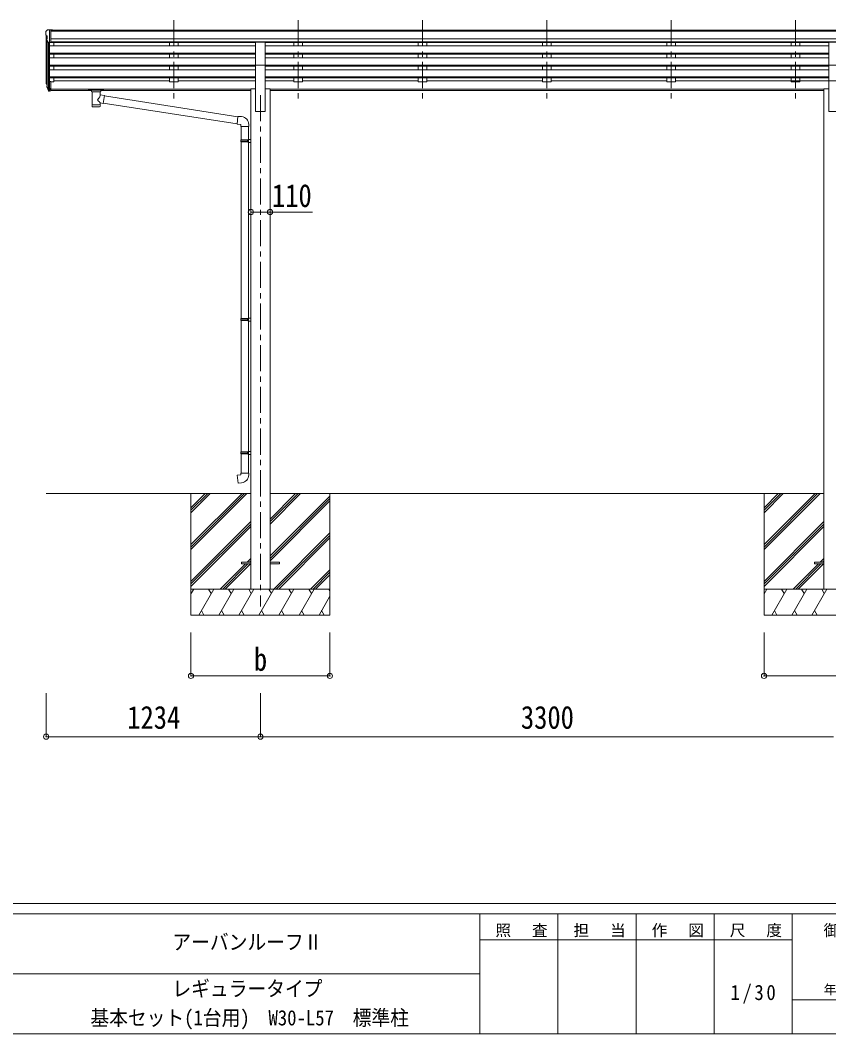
# Model space of a CAD drawing. Units: millimetres at full size, sheet at 1:30; some dimension numbers follow another scale. Extents: x -8432 to 8432, y -5820 to 5820.
# Drawn here: x 55 to 4711, y -5820 to 14 of the extents above; entities that cross this region are included whole.
import ezdxf
from ezdxf.enums import TextEntityAlignment as Align

# ---------------------------------------------------------------- set-up
doc = ezdxf.new("R2010")
doc.units = ezdxf.units.MM
doc.header["$LTSCALE"] = 30
doc.header["$PDMODE"] = 32
doc.header["$PDSIZE"] = 30
doc.linetypes.add('CHAIN1', pattern=[8, 5, -1, 1, -1])
for name, color, linetype, lineweight in [('0-0_0', 7, 'Continuous', 9), ('0-1_本体', 5, 'CHAIN1', 9), ('0-3_ELV2', 4, 'Continuous', 9), ('0-6_OTH_LINE', 6, 'Continuous', 9), ('0-9_OUTLINE', 7, 'Continuous', 9), ('F-0_240', 7, 'Continuous', 9)]:
    doc.layers.add(name, color=color, linetype=linetype, lineweight=lineweight)
doc.styles.add('ＭＳ ゴシック', font='')
doc.styles.get('ＭＳ ゴシック').set_extended_font_data('MS Gothic')

msp = doc.modelspace()

# ---------------------------------------------------------------- linework, layer by layer
at = {"layer": '0-0_0'}
for p, q in [((204.07, -2710.09), (1382.87, -2710.09)), ((1038.07, -2710.09), (1038.07, -3410.09)), ((1038.07, -3004.27), (1332.25, -2710.09)), ((1038.07, -3018.41), (1346.4, -2710.09)), ((1038.07, -3032.55), (1360.54, -2710.09)), ((1038.07, -2820.42), (1148.41, -2710.09)), ((1038.07, -2806.28), (1134.26, -2710.09)), ((1038.07, -2792.14), (1120.12, -2710.09)), ((1493.27, -2885.72), (1668.91, -2710.09)), ((1493.27, -2871.58), (1654.76, -2710.09)), ((1493.27, -2857.44), (1640.62, -2710.09)), ((1493.27, -2710.09), (4682.87, -2710.09)), ((1493.27, -3069.57), (1838.07, -2724.77)), ((1493.27, -3083.71), (1838.07, -2738.91)), ((1838.07, -2710.09), (1838.07, -3410.09)), ((4338.07, -2710.09), (4338.07, -3410.09)), ((4338.07, -3004.27), (4632.25, -2710.09)), ((4338.07, -3018.41), (4646.4, -2710.09)), ((4338.07, -3032.55), (4660.54, -2710.09)), ((4338.07, -2820.42), (4448.41, -2710.09)), ((4338.07, -2806.28), (4434.26, -2710.09)), ((4338.07, -2792.14), (4420.12, -2710.09)), ((1493.27, -3097.85), (1838.07, -2753.06)), ((1038.07, -3216.4), (1382.87, -2871.6)), ((1038.07, -3230.54), (1382.87, -2885.74)), ((1038.07, -3244.69), (1382.87, -2899.89)), ((4338.07, -3216.4), (4682.87, -2871.6)), ((4338.07, -3230.54), (4682.87, -2885.74)), ((4338.07, -3244.69), (4682.87, -2899.89)), ((1514.88, -3260.09), (1838.07, -2936.9)), ((1529.02, -3260.09), (1838.07, -2951.04)), ((1543.17, -3260.09), (1838.07, -2965.19)), ((1361.02, -3105.59), (1382.87, -3083.73)), ((4661.02, -3105.59), (4682.87, -3083.73)), ((1206.51, -3260.09), (1352.02, -3114.59)), ((1220.66, -3260.09), (1366.16, -3114.59)), ((1234.8, -3260.09), (1380.3, -3114.59)), ((1375.16, -3105.59), (1382.87, -3097.88)), ((1727.01, -3260.09), (1838.07, -3149.03)), ((4506.51, -3260.09), (4652.02, -3114.59)), ((4520.66, -3260.09), (4666.16, -3114.59)), ((4534.8, -3260.09), (4680.3, -3114.59)), ((4675.16, -3105.59), (4682.87, -3097.88)), ((1741.16, -3260.09), (1838.07, -3163.18)), ((1755.3, -3260.09), (1838.07, -3177.32)), ((1838.07, -3260.09), (1038.07, -3260.09)), ((1038.07, -3287.59), (1053.95, -3260.09)), ((1082.82, -3410.09), (1169.42, -3260.09)), ((1154.42, -3286.07), (1139.42, -3260.09)), ((1198.29, -3410.09), (1284.89, -3260.09)), ((1269.89, -3286.07), (1254.89, -3260.09)), ((1313.76, -3410.09), (1400.36, -3260.09)), ((1385.36, -3286.07), (1370.36, -3260.09)), ((1429.23, -3410.09), (1515.83, -3260.09)), ((1500.83, -3286.07), (1485.83, -3260.09)), ((1544.7, -3410.09), (1631.3, -3260.09)), ((1616.3, -3286.07), (1601.3, -3260.09)), ((1660.17, -3410.09), (1746.77, -3260.09)), ((1716.77, -3260.09), (1731.77, -3286.07)), ((1832.24, -3260.09), (1838.07, -3270.19)), ((5138.07, -3260.09), (4338.07, -3260.09)), ((4338.07, -3287.59), (4353.95, -3260.09)), ((4382.82, -3410.09), (4469.42, -3260.09)), ((4454.42, -3286.07), (4439.42, -3260.09)), ((4498.29, -3410.09), (4584.89, -3260.09)), ((4569.89, -3286.07), (4554.89, -3260.09)), ((4613.76, -3410.09), (4700.36, -3260.09)), ((4685.36, -3286.07), (4670.36, -3260.09)), ((1775.64, -3410.09), (1838.07, -3301.95)), ((1038.07, -3410.09), (1838.07, -3410.09)), ((1097.82, -3384.11), (1112.82, -3410.09)), ((1213.29, -3384.11), (1228.29, -3410.09)), ((1328.76, -3384.11), (1343.76, -3410.09)), ((1444.23, -3384.11), (1459.23, -3410.09)), ((1559.7, -3384.11), (1574.7, -3410.09)), ((1675.17, -3384.11), (1690.17, -3410.09)), ((1790.64, -3384.11), (1805.64, -3410.09)), ((4338.07, -3410.09), (5138.07, -3410.09)), ((4397.82, -3384.11), (4412.82, -3410.09)), ((4513.29, -3384.11), (4528.29, -3410.09)), ((4628.76, -3384.11), (4643.76, -3410.09))]:
    msp.add_line(p, q, dxfattribs=at)
at = {"layer": '0-1_本体'}
for p, q in [((940.07, 14.31), (940.07, -463.21)), ((940.07, 14.31), (940.07, -463.21)), ((1656.07, 14.31), (1656.07, -463.21)), ((1656.07, 14.31), (1656.07, -463.21)), ((2372.07, 14.31), (2372.07, -463.21)), ((2372.07, 14.31), (2372.07, -463.21)), ((3088.07, 14.31), (3088.07, -463.21)), ((3088.07, 14.31), (3088.07, -463.21)), ((3804.07, 14.31), (3804.07, -463.21)), ((3804.07, 14.31), (3804.07, -463.21)), ((4520.07, 14.31), (4520.07, -463.21)), ((4520.07, 14.31), (4520.07, -463.21)), ((1438.07, -416.52), (1438.07, -3360.09))]:
    msp.add_line(p, q, dxfattribs=at)
at = {"layer": '0-3_ELV2'}
for p, q in [((202.07, -50.81), (202.07, -51.43)), ((208.98, -42), (204.92, -47.81)), ((212.07, -41.43), (209.74, -41.58)), ((212.07, -41.43), (230.57, -41.43)), ((224.07, -114.42), (224.07, -41.43)), ((230.57, -41.43), (240.57, -41.52)), ((230.57, -113.42), (230.57, -41.43)), ((5945.57, -43.04), (230.57, -43.04)), ((5945.57, -48.26), (230.57, -48.26)), ((240.57, -43.04), (240.57, -41.52)), ((204.07, -72.01), (204.07, -338.45)), ((204.61, -72.62), (209.92, -75.69)), ((216.45, -112.61), (207.45, -97.01)), ((209.05, -99.78), (209.05, -365.16)), ((210.07, -75.95), (210.07, -92.22)), ((218.07, -113.94), (218.07, -383.59)), ((224.07, -114.42), (218.86, -114.1)), ((230.57, -113.42), (224.07, -113.42)), ((224.07, -114.42), (224.07, -338.82)), ((5945.57, -91.79), (230.57, -91.79)), ((5945.57, -109.64), (230.57, -109.64)), ((1410.57, -112.89), (230.57, -112.89)), ((249.07, -112.89), (249.07, -133.34)), ((915.07, -112.89), (915.07, -133.34)), ((965.07, -112.89), (965.07, -133.34)), ((1410.57, -243.86), (1410.57, -112.06)), ((1410.57, -112.06), (1465.57, -112.06)), ((1465.57, -243.86), (1465.57, -112.06)), ((4710.57, -112.89), (1465.57, -112.89)), ((1631.07, -112.89), (1631.07, -133.34)), ((1681.07, -112.89), (1681.07, -133.34)), ((2347.07, -112.89), (2347.07, -133.34)), ((2397.07, -112.89), (2397.07, -133.34)), ((3063.07, -112.89), (3063.07, -133.34)), ((3113.07, -112.89), (3113.07, -133.34)), ((3779.07, -112.89), (3779.07, -133.34)), ((3829.07, -112.89), (3829.07, -133.34)), ((4495.07, -112.89), (4495.07, -133.34)), ((4545.07, -112.89), (4545.07, -133.34)), ((4710.57, -243.86), (4710.57, -112.06)), ((4710.57, -112.06), (4765.57, -112.06)), ((224.07, -133.34), (1410.57, -133.34)), ((4710.57, -133.34), (1465.57, -133.34)), ((224.07, -175.22), (1410.57, -175.22)), ((224.07, -176.71), (1410.57, -176.71)), ((224.07, -181.03), (1410.57, -181.03)), ((224.07, -201.83), (1410.57, -201.83)), ((249.07, -181.03), (249.07, -201.83)), ((915.07, -181.03), (915.07, -201.83)), ((965.07, -181.03), (965.07, -201.83)), ((4710.57, -175.22), (1465.57, -175.22)), ((4710.57, -176.71), (1465.57, -176.71)), ((4710.57, -181.03), (1465.57, -181.03)), ((4710.57, -201.83), (1465.57, -201.83)), ((1631.07, -181.03), (1631.07, -201.83)), ((1681.07, -181.03), (1681.07, -201.83)), ((2347.07, -181.03), (2347.07, -201.83)), ((2397.07, -181.03), (2397.07, -201.83)), ((3063.07, -181.03), (3063.07, -201.83)), ((3113.07, -181.03), (3113.07, -201.83)), ((3779.07, -181.03), (3779.07, -201.83)), ((3829.07, -181.03), (3829.07, -201.83)), ((4495.07, -181.03), (4495.07, -201.83)), ((4545.07, -181.03), (4545.07, -201.83)), ((224.07, -243.71), (1410.57, -243.71)), ((224.07, -245.2), (1410.57, -245.2)), ((224.07, -249.52), (1410.57, -249.52)), ((224.07, -270.32), (1410.57, -270.32)), ((249.07, -270.32), (249.07, -249.52)), ((915.07, -249.52), (915.07, -270.32)), ((965.07, -249.52), (965.07, -270.32)), ((1410.57, -243.86), (1410.57, -510.09)), ((1410.57, -243.86), (1465.57, -243.86)), ((4710.57, -243.71), (1465.57, -243.71)), ((1465.57, -243.86), (1465.57, -510.09)), ((4710.57, -245.2), (1465.57, -245.2)), ((4710.57, -249.52), (1465.57, -249.52)), ((4710.57, -270.32), (1465.57, -270.32)), ((1631.07, -249.52), (1631.07, -270.32)), ((1681.07, -249.52), (1681.07, -270.32)), ((2347.07, -249.52), (2347.07, -270.32)), ((2397.07, -249.52), (2397.07, -270.32)), ((3063.07, -249.52), (3063.07, -270.32)), ((3113.07, -249.52), (3113.07, -270.32)), ((3779.07, -249.52), (3779.07, -270.32)), ((3829.07, -249.52), (3829.07, -270.32)), ((4495.07, -249.52), (4495.07, -270.32)), ((4545.07, -249.52), (4545.07, -270.32)), ((4710.57, -243.86), (4710.57, -510.09)), ((4710.57, -243.86), (4765.57, -243.86)), ((224.07, -312.2), (1410.57, -312.2)), ((224.07, -313.7), (1410.57, -313.7)), ((224.07, -318.01), (1410.57, -318.01)), ((224.07, -338.82), (224.07, -393.59)), ((230.57, -338.82), (224.07, -338.82)), ((230.57, -338.82), (230.57, -392.85)), ((249.07, -339.45), (230.57, -339.45)), ((249.07, -318.01), (249.07, -339.45)), ((249.07, -334.5), (915.07, -334.5)), ((915.07, -318.01), (915.07, -339.45)), ((965.07, -339.45), (915.07, -339.45)), ((965.07, -318.01), (965.07, -339.45)), ((965.07, -334.5), (1410.57, -334.5)), ((4710.57, -312.2), (1465.57, -312.2)), ((4710.57, -313.7), (1465.57, -313.7)), ((4710.57, -318.01), (1465.57, -318.01)), ((1631.07, -334.5), (1465.57, -334.5)), ((1631.07, -318.01), (1631.07, -339.45)), ((1681.07, -339.45), (1631.07, -339.45)), ((1681.07, -318.01), (1681.07, -339.45)), ((2347.07, -334.5), (1681.07, -334.5)), ((2347.07, -318.01), (2347.07, -339.45)), ((2397.07, -339.45), (2347.07, -339.45)), ((2397.07, -318.01), (2397.07, -339.45)), ((3063.07, -334.5), (2397.07, -334.5)), ((3063.07, -318.01), (3063.07, -339.45)), ((3113.07, -339.45), (3063.07, -339.45)), ((3113.07, -318.01), (3113.07, -339.45)), ((3779.07, -334.5), (3113.07, -334.5)), ((3779.07, -318.01), (3779.07, -339.45)), ((3829.07, -339.45), (3779.07, -339.45)), ((3829.07, -318.01), (3829.07, -339.45)), ((4710.57, -334.5), (3829.07, -334.5)), ((4495.07, -318.01), (4495.07, -339.45)), ((4765.57, -334.5), (4495.07, -334.5)), ((4545.07, -339.45), (4495.07, -339.45)), ((4545.07, -318.01), (4545.07, -339.45)), ((4710.57, -334.5), (4545.07, -334.5)), ((205.17, -353), (209.05, -360.95)), ((205.77, -351.63), (209.05, -358.69)), ((207.48, -364.28), (207.82, -368.68)), ((207.82, -368.68), (216.63, -392.23)), ((208.44, -368.12), (216.63, -384.3)), ((217.64, -383.17), (209.88, -367.76)), ((224.07, -383.85), (218.94, -383.85)), ((224.07, -385.65), (219.23, -385.65)), ((224.07, -393.59), (219.23, -393.59)), ((230.57, -378.95), (224.07, -378.95)), ((230.57, -383.83), (224.07, -383.83)), ((230.57, -392.85), (224.07, -392.85)), ((230.57, -381.52), (1382.87, -381.52)), ((230.57, -382.92), (1382.87, -382.92)), ((464.57, -390.6), (230.57, -390.6)), ((1382.87, -390.6), (518.57, -390.6)), ((1382.87, -381.09), (1382.87, -3260.09)), ((1382.87, -381.09), (1410.57, -381.09)), ((1493.27, -381.09), (1465.57, -381.09)), ((1493.27, -381.09), (1493.27, -3260.09)), ((4682.87, -381.52), (1493.27, -381.52)), ((4682.87, -382.92), (1493.27, -382.92)), ((4682.87, -390.6), (1493.27, -390.6)), ((4682.87, -381.09), (4682.87, -3260.09)), ((4682.87, -381.09), (4710.57, -381.09)), ((1410.57, -510.09), (1465.57, -510.09)), ((4710.57, -510.09), (4765.57, -510.09)), ((1328.07, -3105.59), (1382.87, -3105.59)), ((1493.27, -3105.59), (1548.07, -3105.59)), ((1493.27, -3114.59), (1548.07, -3114.59)), ((1548.07, -3105.59), (1548.07, -3114.59)), ((4628.07, -3105.59), (4682.87, -3105.59))]:
    msp.add_line(p, q, dxfattribs=at)
for points in [[(1328.07, -3105.59), (1328.07, -3114.59), (1382.87, -3114.59)], [(4628.07, -3105.59), (4628.07, -3114.59), (4682.87, -3114.59)]]:
    msp.add_lwpolyline(points, dxfattribs=at)
for centre, radius, start, end in [((205.07, -50.81), 3, 93, 180), ((404.07, -51.43), 202, 180, 184.94904), ((209.8, -42.58), 1, 93.5, 145), ((208.98, -68.25), 6.18, 185.7035, 224.99897), ((210.05, -95.51), 3, 94.7167, 210), ((209.77, -92.22), 0.3, 274.7167, 0), ((209.77, -75.95), 0.3, 0, 60), ((219.05, -111.11), 3, 210, 266.5), ((233.26, -343.89), 29.53, 186.50806, 197.98144), ((234.66, -342.13), 30.41, 187.1552, 198.19734)]:
    msp.add_arc(centre, radius, start, end, dxfattribs=at)
for centre, major_axis, ratio, start_param, end_param in [((292.73, -344.32), (-89.06, 1.43), 0.57596, 6.1962358, 6.3678173), ((291.94, -337.64), (87.93, 4.42), 0.541684, 3.0659337, 3.2228513), ((208.79, -364.28), (1.3, 0), 0.90356, 1.3700892, 3.347195), ((294.71, -348.09), (-89.07, 0), 0.90356, 0.2056023, 0.2515348), ((293.99, -344.22), (-88.05, 0), 0.90356, 0.2662965, 0.3003836), ((219.23, -382.94), (-3, 0), 0.90356, 0.5235988, 1.5707963), ((219.23, -390.88), (3, 0), 0.90356, 3.6651914, 4.712389), ((218.94, -382.49), (-1.5, 0), 0.90356, 0.5235988, 1.5707963)]:
    msp.add_ellipse(centre, major_axis=major_axis, ratio=ratio, start_param=start_param, end_param=end_param, dxfattribs=at)
at = {"layer": '0-6_OTH_LINE'}
for p, q in [((1382.87, -1089.64), (1493.27, -1089.64)), ((1038.07, -3760.09), (1038.07, -3510.11)), ((1838.07, -3760.09), (1838.07, -3510.11)), ((4338.07, -3760.09), (4338.07, -3510.11)), ((1038.07, -3760.09), (1838.07, -3760.09)), ((4338.07, -3760.09), (5138.07, -3760.09)), ((204.07, -4110.09), (204.07, -3860.09)), ((1438.07, -4110.09), (1438.07, -3860.09)), ((1438.07, -4110.09), (204.07, -4110.09)), ((4738.07, -4110.09), (1438.07, -4110.09))]:
    msp.add_line(p, q, dxfattribs=at)
at = {"layer": '0-6_OTH_LINE', "lineweight": 18}
msp.add_line((1493.27, -1089.64), (1737.16, -1089.64), dxfattribs=at)
at = {"layer": '0-6_OTH_LINE'}
for p in [(1382.87, -1089.64), (1493.27, -1089.64), (1038.07, -3760.09), (1838.07, -3760.09), (4338.07, -3760.09), (204.07, -4110.09), (1438.07, -4110.09)]:
    msp.add_point(p, dxfattribs=at)
at = {"layer": '0-9_OUTLINE'}
for p, q in [((448.07, -383.69), (448.07, -389.45)), ((450.07, -383.03), (533.07, -383.03)), ((450.07, -385.21), (533.07, -385.21)), ((450.07, -390.11), (464.57, -390.11)), ((464.57, -395.76), (464.57, -389.21)), ((468.67, -396.68), (468.66, -482.12)), ((514.47, -415.43), (514.47, -396.68)), ((518.57, -395.76), (518.57, -389.21)), ((518.57, -390.11), (533.07, -390.11)), ((535.07, -383.69), (535.07, -389.45)), ((539.69, -419.33), (514.47, -415.42)), ((514.49, -482.12), (514.47, -461.45)), ((514.47, -461.76), (532.67, -464.59)), ((539.69, -419.33), (532.67, -464.59)), ((1305.01, -582.62), (532.94, -462.85)), ((1308.68, -540.69), (539.38, -421.34)), ((1329.69, -540.57), (1308.85, -538.75)), ((1324.76, -596.31), (1370.76, -596.31)), ((1326.87, -596.31), (1326.87, -674.16)), ((1368.87, -596.31), (1368.87, -671.6)), ((1370.76, -596.31), (1370.76, -585.4)), ((1324.87, -676.16), (1325.87, -674.16)), ((1324.87, -676.16), (1368.87, -676.16)), ((1324.87, -676.16), (1324.87, -684.16)), ((1324.87, -684.16), (1368.87, -684.16)), ((1324.87, -684.16), (1325.87, -686.16)), ((1325.87, -674.16), (1368.87, -674.16)), ((1325.87, -686.16), (1368.87, -686.16)), ((1326.87, -686.16), (1326.87, -1702.85)), ((1364.4, -676.16), (1363.97, -674.16)), ((1366.87, -671.66), (1382.87, -671.19)), ((1366.87, -673.66), (1366.87, -671.66)), ((1366.87, -673.66), (1368.87, -673.66)), ((1366.87, -688.66), (1366.87, -686.66)), ((1366.87, -688.66), (1382.87, -689.13)), ((1368.87, -688.72), (1368.87, -1700.29)), ((1382.87, -671.19), (1382.87, -689.13)), ((1324.87, -1704.85), (1325.87, -1702.85)), ((1324.87, -1704.85), (1368.87, -1704.85)), ((1324.87, -1704.85), (1324.87, -1712.85)), ((1324.87, -1712.85), (1368.87, -1712.85)), ((1324.87, -1712.85), (1325.87, -1714.85)), ((1325.87, -1702.85), (1368.87, -1702.85)), ((1325.87, -1714.85), (1368.87, -1714.85)), ((1326.87, -1714.85), (1326.87, -2470.53)), ((1364.4, -1704.85), (1363.97, -1702.85)), ((1366.87, -1700.35), (1382.87, -1699.88)), ((1366.87, -1702.35), (1366.87, -1700.35)), ((1366.87, -1702.35), (1368.87, -1702.35)), ((1366.87, -1717.35), (1366.87, -1715.35)), ((1366.87, -1717.35), (1382.87, -1717.82)), ((1368.87, -1717.41), (1368.87, -2467.98)), ((1382.87, -1699.88), (1382.87, -1717.82)), ((1324.87, -2472.53), (1325.87, -2470.53)), ((1324.87, -2472.53), (1368.87, -2472.53)), ((1324.87, -2472.53), (1324.87, -2480.53)), ((1324.87, -2480.53), (1368.87, -2480.53)), ((1324.87, -2480.53), (1325.87, -2482.53)), ((1325.87, -2470.53), (1368.87, -2470.53)), ((1325.87, -2482.53), (1368.87, -2482.53)), ((1326.87, -2482.53), (1326.87, -2592.53)), ((1364.4, -2472.53), (1363.97, -2470.53)), ((1366.87, -2468.03), (1382.87, -2467.56)), ((1366.87, -2470.03), (1366.87, -2468.03)), ((1366.87, -2470.03), (1368.87, -2470.03)), ((1366.87, -2485.03), (1366.87, -2483.03)), ((1366.87, -2485.03), (1382.87, -2485.5)), ((1368.87, -2485.09), (1368.87, -2592.53)), ((1382.87, -2467.56), (1382.87, -2485.5)), ((1324.87, -2592.53), (1370.87, -2592.53)), ((1324.87, -2602.53), (1324.87, -2592.53)), ((1370.87, -2592.53), (1370.87, -2603.45))]:
    msp.add_line(p, q, dxfattribs=at)
for points in [[(448.07, -383.69), (448.11, -383.5), (448.19, -383.36), (448.29, -383.27), (448.39, -383.21), (448.51, -383.16), (448.81, -383.1), (449.3, -383.05), (449.84, -383.03), (450.07, -383.03)], [(448.07, -389.45), (448.11, -389.65), (448.19, -389.78), (448.29, -389.88), (448.39, -389.94), (448.51, -389.98), (448.81, -390.04), (449.3, -390.09), (449.84, -390.11), (450.07, -390.11)], [(533.07, -383.03), (533.43, -383.03), (533.96, -383.06), (534.41, -383.11), (534.71, -383.19), (534.88, -383.29), (535, -383.42), (535.07, -383.6), (535.07, -383.69)], [(533.07, -390.11), (533.43, -390.11), (533.96, -390.08), (534.41, -390.03), (534.71, -389.96), (534.88, -389.86), (535, -389.72), (535.07, -389.54), (535.07, -389.45)], [(1308.85, -538.75), (1304.84, -584.57), (1324.76, -586.31), (1324.76, -596.31)], [(1364.4, -676.16), (1364.4, -684.16), (1363.97, -686.16)], [(1366.87, -686.66), (1368.87, -686.66), (1368.87, -673.66)], [(1364.4, -1704.85), (1364.4, -1712.85), (1363.97, -1714.85)], [(1366.87, -1715.35), (1368.87, -1715.35), (1368.87, -1702.35)], [(1364.4, -2472.53), (1364.4, -2480.53), (1363.97, -2482.53)], [(1366.87, -2483.03), (1368.87, -2483.03), (1368.87, -2470.03)], [(1329.8, -2648.28), (1308.96, -2650.1), (1304.95, -2604.28), (1324.87, -2602.53)]]:
    msp.add_lwpolyline(points, dxfattribs=at)
for centre, start, end in [((1325.76, -585.4), 0, 85), ((1325.87, -2603.45), 275, 0)]:
    msp.add_arc(centre, 45, start, end, dxfattribs=at)
for centre, major_axis, ratio, start_param, end_param in [((450.07, -385.43), (2, 0), 0.109601, 3.1415927, 4.712389), ((491.57, -395.67), (27.06, 0), 0.069685, 3.1415927, 6.2831853), ((491.57, -389.21), (27, 0), 0.070066, 6.2831853, 9.424778), ((502.57, -393.19), (16, 0), 0.361356, 6.2636979, 6.2831853), ((533.07, -385.43), (2, 0), 0.109601, 4.712389, 6.2831853), ((491.57, -441.96), (-22.81, -26.62), 0.234429, 1.6855472, 3.1268519), ((494.12, -439.31), (20.32, -22.25), 0.045535, 0.0389954, 1.3075346), ((491.57, -482.12), (22.92, 0), 0.101955, 3.1415499, 6.2833984), ((491.57, -469.68), (22.91, 0), 0.122865, 3.1415927, 6.2831853)]:
    msp.add_ellipse(centre, major_axis=major_axis, ratio=ratio, start_param=start_param, end_param=end_param, dxfattribs=at)
at = {"layer": 'F-0_240', "color": 5}
for p, q in [((-8432.06, -5070), (8007.94, -5070)), ((-8432.06, -5130), (5341.19, -5130)), ((2701.18, -5130), (2701.18, -5820)), ((3151.18, -5130), (3151.18, -5820)), ((3601.18, -5130), (3601.18, -5820)), ((4051.18, -5130), (4051.18, -5820)), ((4501.18, -5130), (4501.18, -5820)), ((2701.18, -5280), (4501.18, -5280)), ((-3448.82, -5475), (2701.18, -5475)), ((4501.18, -5625), (5341.19, -5625)), ((-8432.06, -5820), (8007.94, -5820))]:
    msp.add_line(p, q, dxfattribs=at)

# ---------------------------------------------------------------- texts
at = {"layer": '0-6_OTH_LINE', "color": 7, "style": 'ＭＳ ゴシック', "width": 0.85}
for s, p in [('110', (1504.35, -1100.33)), ('b', (1400.57, -3770.09)), ('1234', (671.07, -4104.09)), ('3300', (2938.07, -4104.09))]:
    msp.add_text(s, height=132, dxfattribs=at).set_placement(p, align=Align.BOTTOM_LEFT)
at = {"layer": 'F-0_240', "style": 'ＭＳ ゴシック', "width": 0.9}
for s, p in [('アーバンルーフⅡ', (931.18, -5362.5)), ('レギュラータイプ', (931.18, -5630.88)), ('基本セット(1台用)\u3000W30-L57\u3000標準柱', (458.68, -5798.5))]:
    msp.add_text(s, height=87.98, dxfattribs=at).set_placement(p, align=Align.BOTTOM_LEFT)
at = {"layer": 'F-0_240', "style": 'ＭＳ ゴシック'}
msp.add_text('年\u3000\u3000月\u3000\u3000日', height=54.99, dxfattribs=at).set_placement((4681.19, -5610), align=Align.BOTTOM_LEFT)
at = {"layer": 'F-0_240', "attachment_point": 7, "style": 'ＭＳ ゴシック'}
for s, insert, char_height in [('\\T1.17;照\u3000査', (2791.19, -5265), 65.98), ('\\T1.17;担\u3000当', (3241.19, -5265), 65.98), ('\\T1.17;作\u3000図', (3691.18, -5265), 65.98), ('\\T1.17;尺\u3000度', (4141.19, -5265), 65.98), ('\\T1.17;御受領印', (4681.18, -5265), 65.98), ('\\T1.28;\\W0.9;1/30', (4144.93, -5647.5), 87.98)]:
    msp.add_mtext(s, dxfattribs=dict(at, insert=insert, char_height=char_height))

doc.saveas('drawing.dxf')
